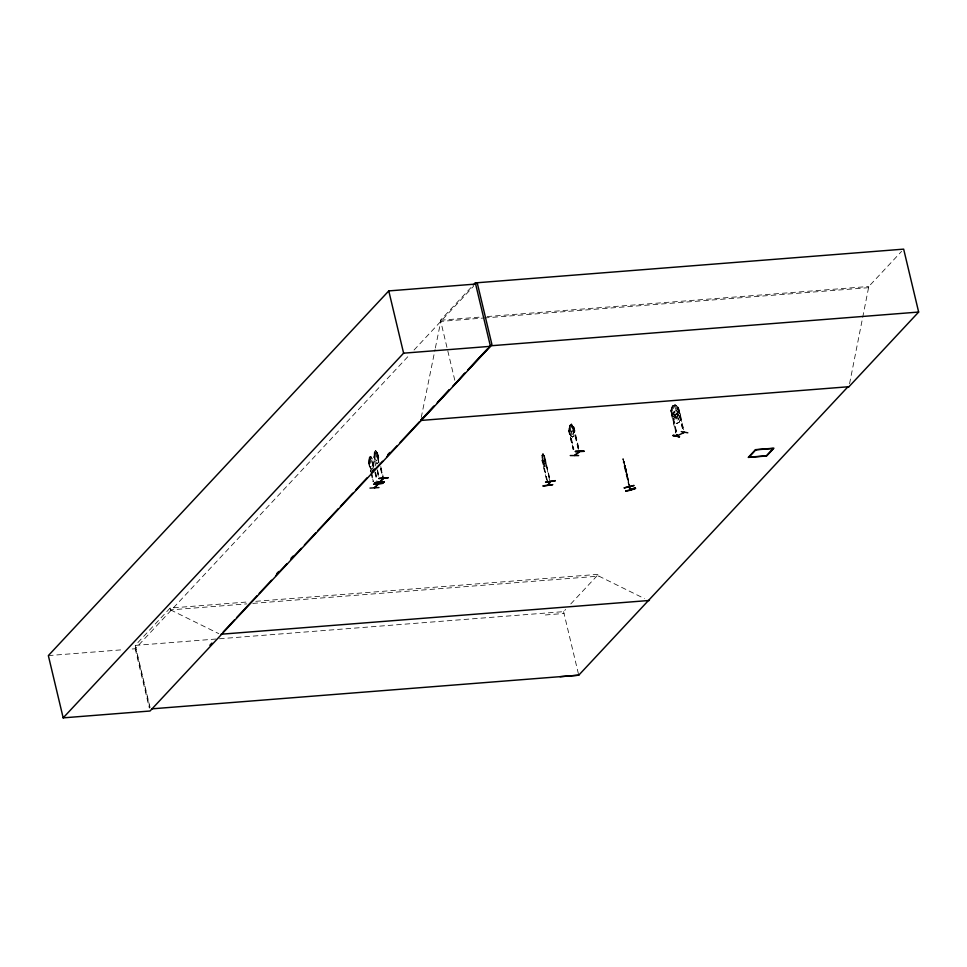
<?xml version="1.0" encoding="UTF-8"?>
<svg xmlns="http://www.w3.org/2000/svg" width="967" height="967" viewBox="0 0 967 967"><rect width="100%" height="100%" fill="white"/><g stroke="black" fill="none" stroke-linecap="round" stroke-linejoin="round"><path stroke-width="0.73" stroke-dasharray="4.83 3.63" d="M569.454 430.194L573.866 449.268M578.484 449.039L573.322 426.689M674.809 411.833L675.171 417.357L676.392 418.481L677.686 416.136L675.655 411.422L674.881 411.845M371.255 471.207L369.201 462.045L368.838 462.77L369.056 457.536L370.24 465.091L371.582 466.59L372.368 465.743C374.761 463.374 367.436 451.927 372.404 458.95L371.739 459.337L373.492 466.662M375.849 465.973C373.129 458.322 374.06 450.163 376.151 464.124M369.128 462.238L368.512 462.794L370.615 471.582M368.886 462.77L369.152 457.524M373.105 468.064L373.322 462.83M374.024 457.173L374.289 451.927M549.607 480.43L544.53 456.871M672.355 406.007L672.875 413.55L675.099 415.097L676.779 414.275L677.903 411.108L674.966 404.738L672.355 406.007L670.735 411.205M377.855 456.932L376.816 460.981L374.773 456.509L374.434 452L375.631 450.719L377.142 453.97M572.621 429.723L572.464 431.681L571.92 432.104L571.014 431.016M569.309 430.073L568.584 430.581L573.117 449.631M573.298 426.918L571.207 423.981L573.89 426.604L574.833 430.557L574.023 435.827L572.355 437.169L569.901 434.461M573.419 449.619L568.826 430.581L569.623 425.323L571.292 424.102L573.032 427.329M573.733 430.291L573.213 433.518L572.126 434.376L570.494 432.89L569.793 429.928L569.527 425.323L571.292 423.981L574.12 435.827L572.44 437.169L569.623 425.323L568.826 430.581M421.237 417.514L435.065 349.486M435.355 348.011L440.771 321.395L482.847 318.083M849.558 383.754L868.813 286.474L901.619 251.335M674.241 405.777L676.344 410.504L675.051 412.836L673.769 411.664L676.441 410.407L679.946 413.102L680.889 417.055L679.269 422.253L676.598 423.51L673.225 420.742M672.488 406.104L670.627 411.144L675.86 433.119M672.307 416.862L673.842 411.676L673.467 406.2L674.301 405.789M672.234 416.85L673.902 411.761L674.217 419.195L676.441 420.73L678.121 419.92L679.257 416.741L678.544 413.779L676.356 410.516M671.739 415.169L675.244 417.865L677.855 416.608L679.414 411.386L678.471 407.445L674.966 404.738M675.196 417.732L677.782 416.523L679.317 411.398M377.335 453.33L378.713 457.198L378.448 462.444L377.215 463.761L374.991 461.041M546.44 479.378L541.895 460.34C542.56 458.938 546.814 472.343 543.152 464.172M542.1 455.179L542.995 453.801C545.63 457.173 546.959 463.495 544.977 466.807L542.173 455.082L542.197 460.292L542.173 455.082L543.442 462.613L544.53 464.148L545.037 460.147M542.209 455.167L543.007 453.934L544.324 457.186M543.128 459.047L542.862 454.841L543.925 457.814M544.892 466.94L545.775 465.574M373.806 466.638L372.114 459.277M671.509 410.576L676.767 432.829M677.71 407.554L683.391 432.72M150.066 707.518L135.271 645.4L170.119 608.074L248.265 601.909M454.792 380.261L440.493 320.222L472.259 286.196M132.201 648.99L135.199 648.76L409.948 354.418M414.057 350.018L473.564 286.256M370.385 456.339L369.201 457.609C372.416 453.136 373.613 464.789 374.132 466.287M369.72 457.693L371.304 460.219L371.304 464.329L369.624 457.693M374.954 452.072L376.55 454.611L376.538 458.721L374.858 452.085M378.726 461.054L377.372 453.293L379.402 462.166M374.507 456.75L373.758 457.173M375.631 450.719L377.638 453.342L376.985 453.728M371.872 469.261L373.057 467.992M377.118 463.773L378.399 462.371L378.568 457.222M219.436 638.764L563.592 611.64L565.647 609.44M570.772 603.952L598.44 574.313L598.875 576.127L644.409 598.561M568.584 430.581L569.321 430.218M578.181 449.051L572.947 427.076L573.685 426.713M570.252 425.468L570.881 425.033L572.21 427.994M573.334 426.725L578.967 450.151M672.428 406.092L675.026 404.75L678.532 407.458L683.742 430.919M670.627 411.144L671.642 410.854L676.549 432.781M677.456 407.82L678.375 407.53L683.959 430.968M679.197 422.168L676.658 423.522M623.256 459.76L624.924 464.764L623.413 459.833L624.017 462.782M623.437 459.917L629.698 485.289M623.401 460.087L629.577 485.023M629.166 487.09L623.111 461.912L623.824 462.25M625.359 468.415L624.706 465.369L627.801 477.263L625.818 471.304L627.329 476.235M624.477 465.671L626.35 471.654L625.734 468.669M625.891 469.587L624.392 464.414L625.166 467.895M624.984 467.532L624.501 464.39L625.963 469.902L625.601 467.98M626.374 470.373L624.863 465.441M625.77 470.155L627.692 477.287M627.22 476.26L627.801 477.263M544.723 456.569L542.886 453.825L545.811 465.659M544.639 456.509L550.15 480.055M545.352 614.976L564.027 613.453M440.493 320.222L481.07 317.031M487.078 316.56L868.813 286.474M484.358 317.962L869.091 287.634M374.434 452L375.619 450.598L377.746 453.33M371.969 469.382L369.757 466.662L371.969 469.249M255.784 601.317L598.44 574.313M170.119 608.074L170.543 609.887L246.79 603.879M252.81 603.396L598.875 576.127M135.271 645.4L217.926 638.885M48.35 655.602L123.22 649.703M573.794 426.604L579.269 450.151M572.355 437.048L569.805 434.461M676.429 410.528L679.801 413.163M680.732 417.055L679.269 422.253M170.543 609.887L218.76 633.639M677.637 407.736L682.557 428.369M543.539 460.788L544.179 461.9L544.336 459.555M377.335 453.547L379.052 461.029M625.613 467.968L627.172 474.289M623.522 459.796L623.05 458.781L623.449 461.815M623.51 460.062L622.941 458.805L629.36 485.386M625.758 470.566L626.241 471.678M542.487 459.857L548.035 483.391M624.489 465.248L625.661 468.922L625.395 467.218M625.83 470.881L627.003 474.555L626.737 472.863M626.036 469.902L624.887 465.526L626.616 473.105L626.229 471.038M623.655 461.888L629.034 485.265M670.844 411.193L676.078 433.168M569.031 430.23L573.564 449.268M544.24 456.654L549.933 480.394M542.112 459.99L546.996 480.502M563.592 611.64L578.399 673.769M377.638 453.342L379.378 460.667M380.768 466.529L383.21 476.791M380.805 468.028L382.896 476.816M380.793 468.354L382.533 475.679M380.466 468.379L382.92 478.629M377.541 469.986L378.943 475.849M374.084 456.823L375.825 464.474M377.227 470.01L378.617 476.199M377.251 471.823L378.29 476.223M375.534 472.15L377.275 479.475M375.208 472.174L376.949 479.825M374.882 472.525L377.323 482.775M371.606 472.67L373.697 481.457M368.85 462.444L373.371 481.808M370.965 473.044L373.057 481.832M135.356 647.237L149.716 707.554M135.199 648.76L149.341 708.122M624.428 464.535L625.129 467.919M570.349 425.468L570.59 429.288M674.12 414.517L676.163 416.837L675.51 420.609L676.755 417.188C678.496 420.923 680.78 418.143 677.057 416.426L677.698 412.776L676.441 416.04L674.217 414.42"/><path stroke-width="1.45" d="M673.044 435.682L679.608 436.697L673.068 435.597M673.31 435.017L679.293 436.879M547.805 485.229L550.574 481.481L548.289 485.144M630.218 489.495L629.034 486.788L630.822 489.677L630.52 488.516M543.043 486.087L552.773 484.648L543.128 485.821M378.967 487.561L369.974 488.093M384.201 481.904L375.003 482.666L384.213 481.941M375.123 487.332L374.374 487.731L378.133 484.165M378.327 483.899L374.821 487.682M379.632 482.05L380.418 481.699M383.573 478.29L380.14 482.013M570.252 455.554L578.641 455.578M382.92 478.629L382.727 478.024M555.276 480.623L545.557 482.11L555.155 480.889M574.519 455.445L579.366 451.577M579.608 451.649L574.821 455.481M475.619 284.068L388.77 290.91L48.35 655.602L63.181 717.865L150.03 711.011L490.45 346.331L475.341 282.896L903.662 249.135L918.65 312.051L848.905 386.764M63.181 717.865L403.602 353.173L490.45 346.331M473.286 285.096L475.341 282.896M209.851 645.279L211.906 643.079M276.671 573.697L278.726 571.497M291.067 558.273L293.122 556.073M372.319 471.231L374.374 469.031M387.743 454.708L389.798 452.496M223.172 632.019L234.485 619.895M236.54 617.695L257.101 595.66M259.168 593.448L271.509 580.224M275.619 575.824L286.933 563.701M291.043 559.289L301.329 548.277M304.412 544.977L315.726 532.853M317.78 530.653L338.353 508.606M340.408 506.406L352.75 493.182M355.844 489.882L367.158 477.758M372.295 472.247L382.581 461.235M386.691 456.823L396.978 445.811M400.06 442.499L419.605 421.564M560.062 676.719L578.737 675.196L847.95 386.788L848.953 386.715L420.633 420.464L433.953 406.188M438.063 401.801L449.329 389.725M464.704 373.25L455.602 383.657M467.774 369.962L487.247 349.099M375.003 482.69L384.358 481.651M388.057 477.746L379.04 478.351M379.693 482.086L383.113 478.327M382.811 483.355L373.6 484.201L383.005 483.258M388.25 477.65L378.834 478.592M420.633 420.464L434.026 406.188M437.12 402.888L449.474 389.713M452.568 386.413L464.922 373.238M468.016 369.938L491.913 344.47L477.202 282.727M677.251 434.86C677.831 436.697 677.456 434.098 676.356 435.09L676.562 436.044L684.394 432.406M676.465 436.069L677.335 435.67M683.439 432.684L684.165 432.346M583.875 451.371L575.244 451.541L584.068 451.226M584.092 451.275L575.474 451.396M677.42 435.803L677.335 434.812M687.815 432.805L681.252 431.608M624.223 487.852L634.098 485.47L624.271 487.9M629.771 489.423C643.768 485.736 628.26 491.538 625.673 490.934M629.783 489.495L635.379 488.033M625.685 491.043L635.488 488.468M490.329 345.811L918.65 312.051M221.105 634.219L649.437 600.459M151.916 708.835L578.737 675.196M630.835 489.628L630.399 488.504M388.77 290.91L403.602 353.173M383.041 478L383.198 478.641M755.505 449.655L748.253 457.427L766.662 455.977L773.926 448.204L755.505 449.655M755.819 449.836L748.966 457.173L766.36 455.808L773.213 448.458L755.819 449.836"/></g></svg>
